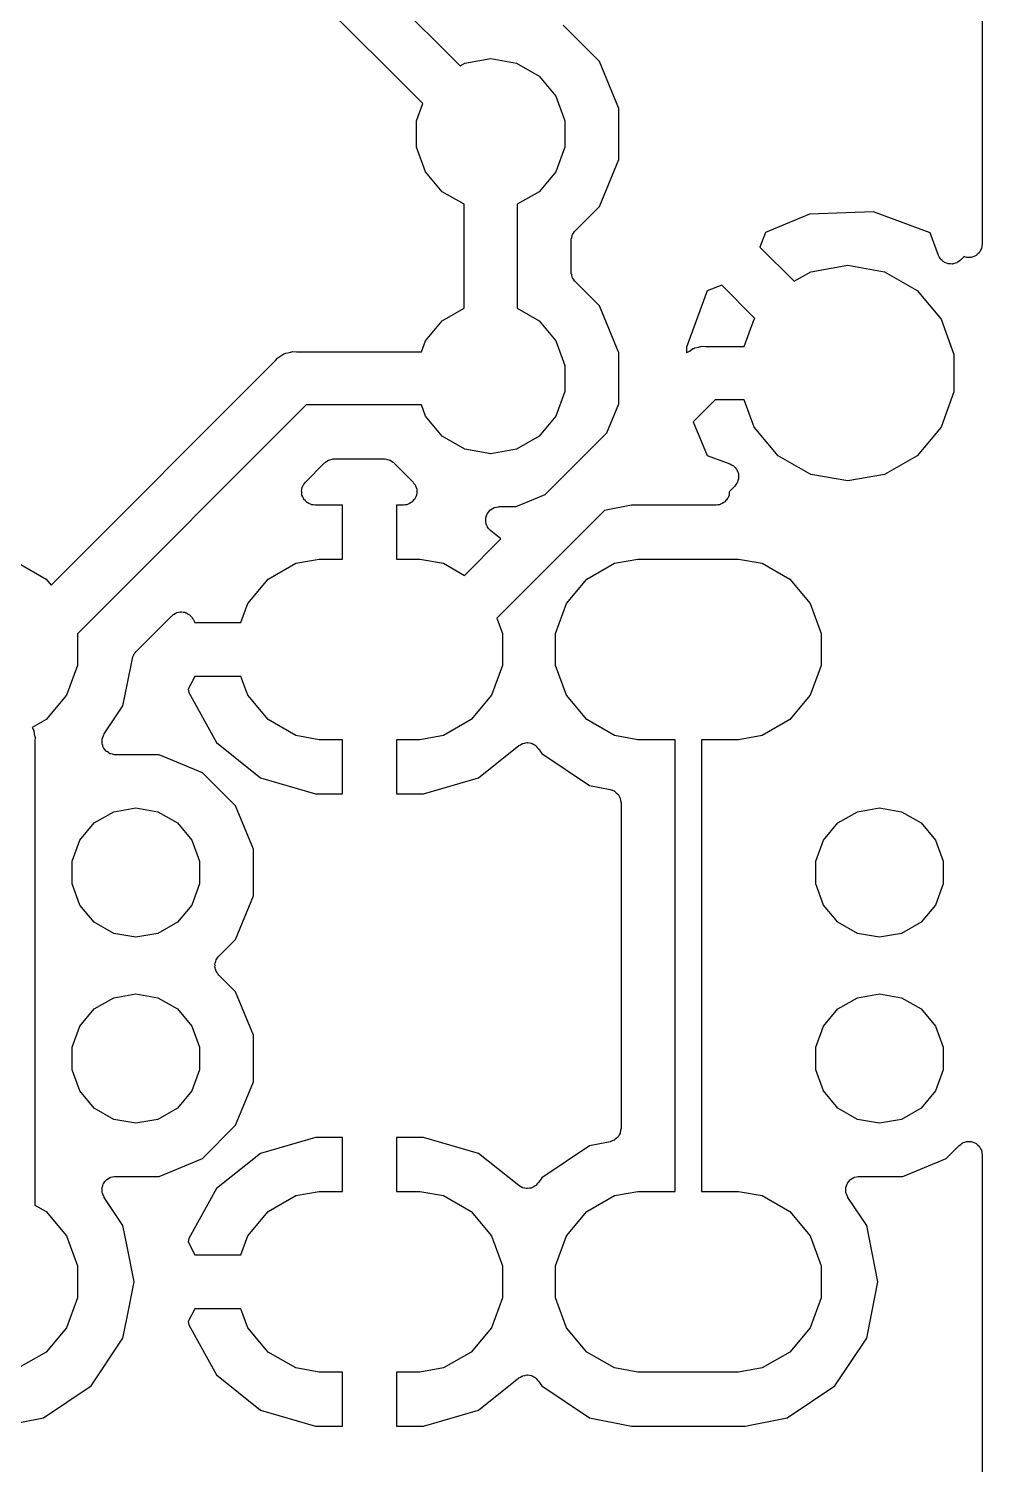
# Model space of a CAD drawing. Extents: x 61 to 194, y -153 to -61.
# Drawn here: x 185.19 to 194.17, y -120.52 to -107.01 of the extents above; entities that cross this region are included whole.
import ezdxf

# ---------------------------------------------------------------- set-up
doc = ezdxf.new("R2010")
doc.units = 0
doc.header["$MEASUREMENT"] = 0
doc.layers.add('BLACK', color=7, linetype='CONTINUOUS')

msp = doc.modelspace()

# ---------------------------------------------------------------- linework, layer by layer
at = {"layer": 'BLACK', "linetype": 'CONTINUOUS'}
for p, q in [((194.167, -104.922), (194.167, -109.036)), ((187.95, -106.056), (189.253, -107.359)), ((188.901, -107.714), (187.531, -106.344)), ((190.563, -107.317), (190.223, -106.977)), ((189.253, -107.359), (189.297, -107.334)), ((189.297, -107.334), (189.54, -107.291)), ((189.54, -107.291), (189.783, -107.334)), ((189.783, -107.334), (189.996, -107.457)), ((190.746, -107.76), (190.563, -107.317)), ((189.996, -107.457), (190.154, -107.645)), ((190.154, -107.645), (190.238, -107.877)), ((188.841, -107.877), (188.901, -107.714)), ((190.746, -108.24), (190.746, -107.76)), ((188.841, -108.123), (188.841, -107.877)), ((190.238, -107.877), (190.238, -108.123)), ((188.926, -108.355), (188.841, -108.123)), ((190.238, -108.123), (190.154, -108.355)), ((190.563, -108.683), (190.746, -108.24)), ((189.084, -108.543), (188.926, -108.355)), ((190.154, -108.355), (189.996, -108.543)), ((189.29, -108.662), (189.084, -108.543)), ((189.996, -108.543), (189.79, -108.662)), ((189.29, -109.638), (189.29, -108.662)), ((189.79, -108.662), (189.79, -109.638)), ((190.335, -108.911), (190.563, -108.683)), ((193.144, -108.732), (192.542, -108.754)), ((193.675, -108.929), (193.144, -108.732)), ((192.542, -108.754), (192.126, -108.927)), ((190.298, -108.99), (190.303, -108.974)), ((190.299, -108.995), (190.298, -108.99)), ((190.298, -109.001), (190.299, -108.995)), ((190.298, -109.299), (190.298, -109.001)), ((190.303, -108.974), (190.306, -108.957)), ((190.306, -108.957), (190.308, -108.953)), ((190.308, -108.953), (190.31, -108.947)), ((190.31, -108.947), (190.319, -108.934)), ((190.319, -108.934), (190.328, -108.919)), ((190.328, -108.919), (190.332, -108.916)), ((190.332, -108.916), (190.335, -108.911)), ((192.126, -108.927), (192.074, -109.065)), ((193.754, -109.142), (193.675, -108.929)), ((192.074, -109.065), (192.396, -109.386)), ((193.762, -109.156), (193.754, -109.142)), ((194.108, -109.142), (194.104, -109.146)), ((194.113, -109.14), (194.108, -109.142)), ((194.125, -109.128), (194.113, -109.14)), ((194.137, -109.118), (194.125, -109.128)), ((194.14, -109.113), (194.137, -109.118)), ((194.144, -109.109), (194.14, -109.113)), ((194.151, -109.094), (194.144, -109.109)), ((194.159, -109.079), (194.151, -109.094)), ((194.16, -109.074), (194.159, -109.079)), ((194.163, -109.069), (194.16, -109.074)), ((194.164, -109.052), (194.163, -109.069)), ((194.167, -109.036), (194.164, -109.052)), ((192.553, -109.296), (192.9, -109.235)), ((192.9, -109.235), (193.247, -109.296)), ((193.769, -109.17), (193.762, -109.156)), ((193.773, -109.174), (193.769, -109.17)), ((193.776, -109.18), (193.773, -109.174)), ((193.789, -109.19), (193.776, -109.18)), ((193.8, -109.201), (193.789, -109.19)), ((193.805, -109.204), (193.8, -109.201)), ((193.81, -109.208), (193.805, -109.204)), ((193.825, -109.213), (193.81, -109.208)), ((193.84, -109.22), (193.825, -109.213)), ((193.846, -109.221), (193.84, -109.22)), ((193.852, -109.223), (193.846, -109.221)), ((193.868, -109.223), (193.852, -109.223)), ((193.884, -109.224), (193.868, -109.223)), ((193.89, -109.222), (193.884, -109.224)), ((193.896, -109.222), (193.89, -109.222)), ((193.911, -109.217), (193.896, -109.222)), ((193.927, -109.213), (193.911, -109.217)), ((193.931, -109.209), (193.927, -109.213)), ((193.937, -109.207), (193.931, -109.209)), ((193.949, -109.197), (193.937, -109.207)), ((193.963, -109.187), (193.949, -109.197)), ((193.996, -109.154), (193.963, -109.187)), ((194.002, -109.155), (193.996, -109.154)), ((194.018, -109.161), (194.002, -109.155)), ((194.024, -109.161), (194.018, -109.161)), ((194.029, -109.162), (194.024, -109.161)), ((194.045, -109.161), (194.029, -109.162)), ((194.062, -109.161), (194.045, -109.161)), ((194.067, -109.159), (194.062, -109.161)), ((194.073, -109.159), (194.067, -109.159)), ((194.088, -109.152), (194.073, -109.159)), ((194.104, -109.146), (194.088, -109.152)), ((190.299, -109.305), (190.298, -109.299)), ((190.298, -109.31), (190.299, -109.305)), ((190.303, -109.326), (190.298, -109.31)), ((190.306, -109.343), (190.303, -109.326)), ((190.308, -109.347), (190.306, -109.343)), ((190.31, -109.353), (190.308, -109.347)), ((190.319, -109.366), (190.31, -109.353)), ((190.328, -109.381), (190.319, -109.366)), ((190.332, -109.384), (190.328, -109.381)), ((190.335, -109.389), (190.332, -109.384)), ((190.563, -109.617), (190.335, -109.389)), ((192.396, -109.386), (192.553, -109.296)), ((193.247, -109.296), (193.553, -109.472)), ((191.579, -109.475), (191.382, -110.006)), ((191.715, -109.424), (191.579, -109.475)), ((192.026, -109.736), (191.715, -109.424)), ((193.553, -109.472), (193.779, -109.742)), ((189.084, -109.757), (189.29, -109.638)), ((189.79, -109.638), (189.996, -109.757)), ((190.746, -110.06), (190.563, -109.617)), ((188.926, -109.945), (189.084, -109.757)), ((189.996, -109.757), (190.154, -109.945)), ((191.927, -110), (192.021, -109.742)), ((192.021, -109.742), (192.026, -109.736)), ((193.779, -109.742), (193.9, -110.074)), ((188.888, -110.05), (188.926, -109.945)), ((190.154, -109.945), (190.238, -110.177)), ((187.537, -110.106), (187.566, -110.089)), ((187.566, -110.089), (187.593, -110.07)), ((187.593, -110.07), (187.604, -110.067)), ((187.604, -110.067), (187.613, -110.061)), ((187.613, -110.061), (187.646, -110.056)), ((187.646, -110.056), (187.678, -110.047)), ((187.678, -110.047), (187.711, -110.05)), ((187.711, -110.05), (188.888, -110.05)), ((190.746, -110.54), (190.746, -110.06)), ((191.382, -110.006), (191.384, -110.059)), ((191.384, -110.059), (191.387, -110.056)), ((191.387, -110.056), (191.416, -110.039)), ((191.416, -110.039), (191.443, -110.02)), ((191.443, -110.02), (191.454, -110.017)), ((191.454, -110.017), (191.463, -110.011)), ((191.463, -110.011), (191.496, -110.006)), ((191.496, -110.006), (191.528, -109.997)), ((191.528, -109.997), (191.561, -110)), ((191.561, -110), (191.927, -110)), ((193.9, -110.074), (193.9, -110.426)), ((185.402, -112.245), (187.516, -110.131)), ((187.516, -110.131), (187.537, -110.106)), ((190.238, -110.177), (190.238, -110.423)), ((190.238, -110.423), (190.154, -110.655)), ((193.9, -110.426), (193.779, -110.758)), ((187.804, -110.55), (185.65, -112.704)), ((188.888, -110.55), (187.804, -110.55)), ((188.926, -110.655), (188.888, -110.55)), ((190.633, -110.813), (190.746, -110.54)), ((191.654, -110.5), (191.446, -110.708)), ((191.927, -110.5), (191.654, -110.5)), ((192.021, -110.758), (191.927, -110.5)), ((189.084, -110.843), (188.926, -110.655)), ((190.154, -110.655), (189.996, -110.843)), ((191.446, -110.708), (191.577, -111.024)), ((192.247, -111.028), (192.021, -110.758)), ((193.779, -110.758), (193.553, -111.028)), ((189.297, -110.966), (189.084, -110.843)), ((189.996, -110.843), (189.783, -110.966)), ((190.053, -111.393), (190.633, -110.813)), ((189.54, -111.009), (189.297, -110.966)), ((189.783, -110.966), (189.54, -111.009)), ((191.577, -111.024), (191.792, -111.104)), ((192.553, -111.204), (192.247, -111.028)), ((193.553, -111.028), (193.247, -111.204)), ((187.797, -111.275), (187.977, -111.095)), ((187.977, -111.095), (187.981, -111.092)), ((187.981, -111.092), (187.985, -111.088)), ((187.985, -111.088), (187.999, -111.079)), ((187.999, -111.079), (188.013, -111.07)), ((188.013, -111.07), (188.018, -111.068)), ((188.018, -111.068), (188.023, -111.066)), ((188.023, -111.066), (188.039, -111.063)), ((188.039, -111.063), (188.056, -111.058)), ((188.056, -111.058), (188.061, -111.059)), ((188.061, -111.059), (188.067, -111.058)), ((188.067, -111.058), (188.539, -111.058)), ((188.539, -111.058), (188.545, -111.059)), ((188.545, -111.059), (188.55, -111.058)), ((188.55, -111.058), (188.566, -111.063)), ((188.566, -111.063), (188.583, -111.066)), ((188.583, -111.066), (188.587, -111.068)), ((188.587, -111.068), (188.593, -111.07)), ((188.593, -111.07), (188.606, -111.079)), ((188.606, -111.079), (188.621, -111.088)), ((188.621, -111.088), (188.624, -111.092)), ((188.624, -111.092), (188.629, -111.095)), ((188.629, -111.095), (188.809, -111.275)), ((191.792, -111.104), (191.806, -111.112)), ((191.806, -111.112), (191.82, -111.119)), ((191.82, -111.119), (191.824, -111.123)), ((191.824, -111.123), (191.83, -111.126)), ((191.83, -111.126), (191.84, -111.139)), ((191.84, -111.139), (191.851, -111.15)), ((191.851, -111.15), (191.854, -111.155)), ((191.854, -111.155), (191.858, -111.16)), ((191.858, -111.16), (191.863, -111.175)), ((187.775, -111.307), (187.777, -111.301)), ((187.777, -111.301), (187.787, -111.289)), ((187.787, -111.289), (187.797, -111.275)), ((188.809, -111.275), (188.818, -111.289)), ((188.818, -111.289), (188.829, -111.301)), ((188.829, -111.301), (188.831, -111.307)), ((191.847, -111.299), (191.837, -111.313)), ((191.857, -111.287), (191.847, -111.299)), ((191.859, -111.281), (191.857, -111.287)), ((191.863, -111.277), (191.859, -111.281)), ((191.863, -111.175), (191.87, -111.19)), ((191.867, -111.261), (191.863, -111.277)), ((191.872, -111.246), (191.867, -111.261)), ((191.87, -111.19), (191.871, -111.196)), ((191.871, -111.196), (191.873, -111.202)), ((191.874, -111.234), (191.872, -111.24)), ((191.872, -111.24), (191.872, -111.246)), ((191.873, -111.202), (191.873, -111.218)), ((191.873, -111.218), (191.874, -111.234)), ((192.9, -111.265), (192.553, -111.204)), ((193.247, -111.204), (192.9, -111.265)), ((187.76, -111.354), (187.762, -111.349)), ((187.762, -111.37), (187.76, -111.354)), ((187.762, -111.343), (187.767, -111.327)), ((187.762, -111.349), (187.762, -111.343)), ((187.762, -111.387), (187.762, -111.37)), ((187.763, -111.392), (187.762, -111.387)), ((187.764, -111.398), (187.763, -111.392)), ((187.771, -111.413), (187.764, -111.398)), ((187.767, -111.327), (187.771, -111.311)), ((187.771, -111.311), (187.775, -111.307)), ((187.777, -111.428), (187.771, -111.413)), ((187.78, -111.433), (187.777, -111.428)), ((187.783, -111.438), (187.78, -111.433)), ((187.794, -111.45), (187.783, -111.438)), ((188.823, -111.438), (188.811, -111.45)), ((188.826, -111.433), (188.823, -111.438)), ((188.829, -111.428), (188.826, -111.433)), ((188.835, -111.413), (188.829, -111.428)), ((188.831, -111.307), (188.834, -111.311)), ((188.834, -111.311), (188.839, -111.327)), ((188.842, -111.398), (188.835, -111.413)), ((188.839, -111.327), (188.844, -111.343)), ((188.844, -111.387), (188.842, -111.392)), ((188.842, -111.392), (188.842, -111.398)), ((188.844, -111.343), (188.844, -111.349)), ((188.844, -111.349), (188.846, -111.354)), ((188.846, -111.354), (188.844, -111.37)), ((188.844, -111.37), (188.844, -111.387)), ((189.78, -111.506), (190.053, -111.393)), ((191.765, -111.438), (191.753, -111.45)), ((191.767, -111.433), (191.765, -111.438)), ((191.771, -111.428), (191.767, -111.433)), ((191.777, -111.413), (191.771, -111.428)), ((191.784, -111.398), (191.777, -111.413)), ((191.786, -111.387), (191.784, -111.392)), ((191.784, -111.392), (191.784, -111.398)), ((191.787, -111.363), (191.786, -111.37)), ((191.786, -111.37), (191.786, -111.387)), ((191.837, -111.313), (191.787, -111.363)), ((187.805, -111.462), (187.794, -111.45)), ((187.81, -111.465), (187.805, -111.462)), ((187.814, -111.469), (187.81, -111.465)), ((187.829, -111.476), (187.814, -111.469)), ((187.843, -111.484), (187.829, -111.476)), ((187.849, -111.485), (187.843, -111.484)), ((187.854, -111.488), (187.849, -111.485)), ((187.87, -111.489), (187.854, -111.488)), ((187.887, -111.492), (187.87, -111.489)), ((188.146, -111.492), (187.887, -111.492)), ((188.146, -112), (188.146, -111.492)), ((188.719, -111.492), (188.654, -111.492)), ((188.654, -111.492), (188.654, -112)), ((188.735, -111.489), (188.719, -111.492)), ((188.752, -111.488), (188.735, -111.489)), ((188.757, -111.485), (188.752, -111.488)), ((188.763, -111.484), (188.757, -111.485)), ((188.777, -111.476), (188.763, -111.484)), ((188.792, -111.469), (188.777, -111.476)), ((188.796, -111.465), (188.792, -111.469)), ((188.801, -111.462), (188.796, -111.465)), ((188.811, -111.45), (188.801, -111.462)), ((189.501, -111.592), (189.508, -111.573)), ((189.508, -111.573), (189.509, -111.571)), ((189.509, -111.57), (189.523, -111.554)), ((189.509, -111.571), (189.509, -111.57)), ((189.523, -111.554), (189.535, -111.538)), ((189.535, -111.538), (189.537, -111.537)), ((189.537, -111.537), (189.538, -111.536)), ((189.538, -111.536), (189.555, -111.526)), ((189.555, -111.526), (189.573, -111.515)), ((189.573, -111.515), (189.575, -111.515)), ((189.575, -111.515), (189.576, -111.514)), ((189.576, -111.514), (189.596, -111.511)), ((189.596, -111.511), (189.616, -111.507)), ((190.611, -111.543), (189.598, -112.556)), ((189.616, -111.507), (189.618, -111.507)), ((189.618, -111.507), (189.619, -111.506)), ((189.619, -111.506), (189.78, -111.506)), ((190.866, -111.492), (190.611, -111.543)), ((191.661, -111.492), (190.866, -111.492)), ((191.677, -111.489), (191.661, -111.492)), ((191.694, -111.488), (191.677, -111.489)), ((191.699, -111.485), (191.694, -111.488)), ((191.704, -111.484), (191.699, -111.485)), ((191.719, -111.476), (191.704, -111.484)), ((191.734, -111.469), (191.719, -111.476)), ((191.738, -111.465), (191.734, -111.469)), ((191.743, -111.462), (191.738, -111.465)), ((191.753, -111.45), (191.743, -111.462)), ((189.494, -111.611), (189.501, -111.592)), ((189.494, -111.613), (189.494, -111.611)), ((189.494, -111.614), (189.494, -111.613)), ((189.494, -111.635), (189.494, -111.614)), ((189.494, -111.656), (189.494, -111.635)), ((189.495, -111.657), (189.494, -111.656)), ((189.495, -111.659), (189.495, -111.657)), ((189.502, -111.678), (189.495, -111.659)), ((189.509, -111.697), (189.502, -111.678)), ((189.51, -111.698), (189.509, -111.697)), ((189.511, -111.7), (189.51, -111.698)), ((189.524, -111.715), (189.511, -111.7)), ((189.293, -112.153), (189.637, -111.81)), ((189.538, -111.731), (189.524, -111.715)), ((189.539, -111.732), (189.538, -111.731)), ((189.54, -111.733), (189.539, -111.732)), ((189.637, -111.81), (189.54, -111.733)), ((185.095, -112.039), (185.355, -112.189)), ((187.445, -112.189), (187.705, -112.039)), ((187.705, -112.039), (187.926, -112)), ((187.926, -112), (188.146, -112)), ((188.654, -112), (188.874, -112)), ((188.874, -112), (189.095, -112.039)), ((189.095, -112.039), (189.293, -112.153)), ((190.445, -112.189), (190.705, -112.039)), ((190.705, -112.039), (190.926, -112)), ((190.926, -112), (191.874, -112)), ((191.874, -112), (192.095, -112.039)), ((192.095, -112.039), (192.355, -112.189)), ((185.355, -112.189), (185.402, -112.245)), ((187.253, -112.418), (187.445, -112.189)), ((190.253, -112.418), (190.445, -112.189)), ((192.355, -112.189), (192.547, -112.418)), ((186.55, -112.524), (186.562, -112.517)), ((186.562, -112.517), (186.574, -112.509)), ((186.574, -112.509), (186.582, -112.507)), ((186.582, -112.507), (186.589, -112.503)), ((186.589, -112.503), (186.603, -112.501)), ((186.603, -112.501), (186.617, -112.497)), ((186.617, -112.497), (186.624, -112.498)), ((186.624, -112.498), (186.632, -112.497)), ((186.632, -112.497), (186.646, -112.5)), ((186.646, -112.5), (186.66, -112.501)), ((186.66, -112.501), (186.668, -112.505)), ((186.668, -112.505), (186.676, -112.506)), ((186.676, -112.506), (186.688, -112.514)), ((186.688, -112.514), (186.7, -112.52)), ((186.7, -112.52), (186.706, -112.526)), ((187.188, -112.596), (187.253, -112.418)), ((190.15, -112.7), (190.253, -112.418)), ((192.547, -112.418), (192.65, -112.7)), ((186.203, -112.869), (186.538, -112.534)), ((186.538, -112.534), (186.544, -112.53)), ((186.544, -112.53), (186.55, -112.524)), ((186.706, -112.526), (186.713, -112.53)), ((186.713, -112.53), (186.722, -112.541)), ((186.722, -112.541), (186.732, -112.551)), ((186.732, -112.551), (186.735, -112.558)), ((186.735, -112.558), (186.74, -112.565)), ((186.74, -112.565), (186.756, -112.596)), ((186.756, -112.596), (187.188, -112.596)), ((189.598, -112.556), (189.65, -112.7)), ((185.65, -112.704), (185.65, -113)), ((189.65, -112.7), (189.65, -113)), ((190.15, -113), (190.15, -112.7)), ((192.65, -112.7), (192.65, -113)), ((186.168, -112.934), (186.173, -112.92)), ((186.173, -112.92), (186.177, -112.906)), ((186.177, -112.906), (186.181, -112.9)), ((186.181, -112.9), (186.184, -112.893)), ((186.184, -112.893), (186.194, -112.882)), ((186.194, -112.882), (186.203, -112.869)), ((185.65, -113), (185.547, -113.282)), ((186.119, -113.182), (186.168, -112.934)), ((189.65, -113), (189.547, -113.282)), ((190.253, -113.282), (190.15, -113)), ((192.65, -113), (192.547, -113.282)), ((186.079, -113.38), (186.119, -113.182)), ((186.119, -113.182), (186.119, -113.182)), ((186.756, -113.104), (186.693, -113.225)), ((187.188, -113.104), (186.756, -113.104)), ((187.253, -113.282), (187.188, -113.104)), ((185.547, -113.282), (185.355, -113.511)), ((186.693, -113.225), (186.699, -113.256)), ((186.699, -113.256), (186.959, -113.727)), ((187.445, -113.511), (187.253, -113.282)), ((189.547, -113.282), (189.355, -113.511)), ((190.445, -113.511), (190.253, -113.282)), ((192.547, -113.282), (192.355, -113.511)), ((185.902, -113.644), (186.079, -113.38)), ((185.355, -113.511), (185.225, -113.586)), ((185.225, -113.586), (185.23, -113.593)), ((185.23, -113.593), (185.233, -113.604)), ((187.705, -113.661), (187.445, -113.511)), ((189.355, -113.511), (189.095, -113.661)), ((190.705, -113.661), (190.445, -113.511)), ((192.355, -113.511), (192.095, -113.661)), ((185.233, -113.604), (185.239, -113.613)), ((185.239, -113.613), (185.244, -113.646)), ((185.244, -113.646), (185.253, -113.678)), ((185.253, -113.678), (185.25, -113.711)), ((185.25, -113.711), (185.25, -118.078)), ((185.882, -113.729), (185.883, -113.711)), ((185.883, -113.733), (185.882, -113.729)), ((185.883, -113.693), (185.884, -113.689)), ((185.883, -113.711), (185.883, -113.693)), ((185.883, -113.737), (185.883, -113.733)), ((185.889, -113.754), (185.883, -113.737)), ((185.884, -113.689), (185.885, -113.685)), ((185.885, -113.685), (185.892, -113.668)), ((185.892, -113.668), (185.898, -113.651)), ((185.898, -113.651), (185.901, -113.648)), ((185.901, -113.648), (185.902, -113.644)), ((186.959, -113.727), (187.374, -114.058)), ((187.926, -113.7), (187.705, -113.661)), ((188.146, -113.7), (187.926, -113.7)), ((188.146, -114.208), (188.146, -113.7)), ((188.874, -113.7), (188.654, -113.7)), ((188.654, -113.7), (188.654, -114.208)), ((189.095, -113.661), (188.874, -113.7)), ((189.834, -113.738), (189.839, -113.737)), ((189.839, -113.737), (189.844, -113.734)), ((189.844, -113.734), (189.861, -113.731)), ((189.861, -113.731), (189.877, -113.727)), ((189.877, -113.727), (189.882, -113.728)), ((189.882, -113.728), (189.888, -113.727)), ((189.888, -113.727), (189.904, -113.73)), ((189.904, -113.73), (189.92, -113.732)), ((189.92, -113.732), (189.926, -113.735)), ((189.926, -113.735), (189.931, -113.736)), ((189.931, -113.736), (189.945, -113.744)), ((190.926, -113.7), (190.705, -113.661)), ((191.275, -113.7), (190.926, -113.7)), ((191.275, -117.95), (191.275, -113.7)), ((191.874, -113.7), (191.525, -113.7)), ((191.525, -113.7), (191.525, -117.95)), ((192.095, -113.661), (191.874, -113.7)), ((185.894, -113.771), (185.889, -113.754)), ((185.897, -113.775), (185.894, -113.771)), ((185.898, -113.778), (185.897, -113.775)), ((185.91, -113.792), (185.898, -113.778)), ((185.92, -113.807), (185.91, -113.792)), ((185.924, -113.809), (185.92, -113.807)), ((185.926, -113.812), (185.924, -113.809)), ((185.942, -113.821), (185.926, -113.812)), ((185.957, -113.831), (185.942, -113.821)), ((185.961, -113.832), (185.957, -113.831)), ((185.965, -113.834), (185.961, -113.832)), ((185.982, -113.837), (185.965, -113.834)), ((186, -113.842), (185.982, -113.837)), ((186.004, -113.841), (186, -113.842)), ((186.008, -113.842), (186.004, -113.841)), ((186.42, -113.842), (186.008, -113.842)), ((186.828, -114.011), (186.42, -113.842)), ((189.426, -114.058), (189.806, -113.755)), ((189.806, -113.755), (189.82, -113.747)), ((189.82, -113.747), (189.834, -113.738)), ((189.945, -113.744), (189.96, -113.752)), ((189.96, -113.752), (189.964, -113.756)), ((189.964, -113.756), (189.969, -113.759)), ((189.969, -113.759), (189.979, -113.772)), ((189.979, -113.772), (189.991, -113.784)), ((189.991, -113.784), (190.021, -113.829)), ((190.021, -113.829), (190.47, -114.129)), ((187.139, -114.322), (186.828, -114.011)), ((187.374, -114.058), (187.891, -114.208)), ((188.909, -114.208), (189.426, -114.058)), ((190.47, -114.129), (190.665, -114.168)), ((187.891, -114.208), (188.146, -114.208)), ((188.654, -114.208), (188.909, -114.208)), ((190.665, -114.168), (190.684, -114.175)), ((190.684, -114.175), (190.703, -114.182)), ((190.703, -114.182), (190.705, -114.183)), ((190.705, -114.183), (190.706, -114.184)), ((190.706, -114.184), (190.721, -114.198)), ((190.721, -114.198), (190.737, -114.211)), ((190.737, -114.211), (190.738, -114.212)), ((190.738, -114.212), (190.739, -114.213)), ((190.739, -114.213), (190.749, -114.231)), ((190.749, -114.231), (190.759, -114.249)), ((190.759, -114.249), (190.76, -114.25)), ((190.76, -114.25), (190.76, -114.252)), ((190.76, -114.252), (190.763, -114.272)), ((190.763, -114.272), (190.767, -114.292)), ((185.808, -114.483), (185.992, -114.377)), ((185.992, -114.377), (186.2, -114.341)), ((186.2, -114.341), (186.408, -114.377)), ((186.408, -114.377), (186.592, -114.483)), ((187.308, -114.73), (187.139, -114.322)), ((190.767, -114.292), (190.767, -117.358)), ((192.808, -114.483), (192.992, -114.377)), ((192.992, -114.377), (193.2, -114.341)), ((193.2, -114.341), (193.408, -114.377)), ((193.408, -114.377), (193.592, -114.483)), ((185.672, -114.645), (185.808, -114.483)), ((186.592, -114.483), (186.728, -114.645)), ((192.672, -114.645), (192.808, -114.483)), ((193.592, -114.483), (193.728, -114.645)), ((185.6, -114.844), (185.672, -114.645)), ((186.728, -114.645), (186.8, -114.844)), ((192.6, -114.844), (192.672, -114.645)), ((193.728, -114.645), (193.8, -114.844)), ((187.308, -115.17), (187.308, -114.73)), ((185.6, -115.056), (185.6, -114.844)), ((186.8, -114.844), (186.8, -115.056)), ((192.6, -115.056), (192.6, -114.844)), ((193.8, -114.844), (193.8, -115.056)), ((185.672, -115.255), (185.6, -115.056)), ((186.8, -115.056), (186.728, -115.255)), ((192.672, -115.255), (192.6, -115.056)), ((193.8, -115.056), (193.728, -115.255)), ((187.139, -115.578), (187.308, -115.17)), ((185.808, -115.417), (185.672, -115.255)), ((186.728, -115.255), (186.592, -115.417)), ((192.808, -115.417), (192.672, -115.255)), ((193.728, -115.255), (193.592, -115.417)), ((185.992, -115.523), (185.808, -115.417)), ((186.592, -115.417), (186.408, -115.523)), ((192.992, -115.523), (192.808, -115.417)), ((193.592, -115.417), (193.408, -115.523)), ((186.2, -115.559), (185.992, -115.523)), ((186.408, -115.523), (186.2, -115.559)), ((186.982, -115.735), (187.139, -115.578)), ((193.2, -115.559), (192.992, -115.523)), ((193.408, -115.523), (193.2, -115.559)), ((186.956, -115.771), (186.963, -115.762)), ((186.963, -115.762), (186.968, -115.752)), ((186.968, -115.752), (186.975, -115.744)), ((186.975, -115.744), (186.982, -115.735)), ((186.945, -115.814), (186.948, -115.803)), ((186.946, -115.825), (186.945, -115.814)), ((186.945, -115.836), (186.946, -115.825)), ((186.948, -115.847), (186.945, -115.836)), ((186.948, -115.803), (186.949, -115.792)), ((186.949, -115.858), (186.948, -115.847)), ((186.949, -115.792), (186.954, -115.782)), ((186.954, -115.868), (186.949, -115.858)), ((186.954, -115.782), (186.956, -115.771)), ((186.956, -115.879), (186.954, -115.868)), ((186.963, -115.888), (186.956, -115.879)), ((186.968, -115.898), (186.963, -115.888)), ((186.975, -115.906), (186.968, -115.898)), ((186.982, -115.915), (186.975, -115.906)), ((187.139, -116.072), (186.982, -115.915)), ((185.808, -116.233), (185.992, -116.127)), ((185.992, -116.127), (186.2, -116.091)), ((186.2, -116.091), (186.408, -116.127)), ((186.408, -116.127), (186.592, -116.233)), ((187.308, -116.48), (187.139, -116.072)), ((192.808, -116.233), (192.992, -116.127)), ((192.992, -116.127), (193.2, -116.091)), ((193.2, -116.091), (193.408, -116.127)), ((193.408, -116.127), (193.592, -116.233)), ((185.672, -116.395), (185.808, -116.233)), ((186.592, -116.233), (186.728, -116.395)), ((192.672, -116.395), (192.808, -116.233)), ((193.592, -116.233), (193.728, -116.395)), ((185.6, -116.594), (185.672, -116.395)), ((186.728, -116.395), (186.8, -116.594)), ((192.6, -116.594), (192.672, -116.395)), ((193.728, -116.395), (193.8, -116.594)), ((187.308, -116.92), (187.308, -116.48)), ((185.6, -116.806), (185.6, -116.594)), ((186.8, -116.594), (186.8, -116.806)), ((192.6, -116.806), (192.6, -116.594)), ((193.8, -116.594), (193.8, -116.806)), ((185.672, -117.005), (185.6, -116.806)), ((186.8, -116.806), (186.728, -117.005)), ((192.672, -117.005), (192.6, -116.806)), ((193.8, -116.806), (193.728, -117.005)), ((187.139, -117.328), (187.308, -116.92)), ((185.808, -117.167), (185.672, -117.005)), ((186.728, -117.005), (186.592, -117.167)), ((192.808, -117.167), (192.672, -117.005)), ((193.728, -117.005), (193.592, -117.167)), ((185.992, -117.273), (185.808, -117.167)), ((186.592, -117.167), (186.408, -117.273)), ((192.992, -117.273), (192.808, -117.167)), ((193.592, -117.167), (193.408, -117.273)), ((186.2, -117.309), (185.992, -117.273)), ((186.408, -117.273), (186.2, -117.309)), ((186.828, -117.639), (187.139, -117.328)), ((190.763, -117.378), (190.76, -117.398)), ((190.767, -117.358), (190.763, -117.378)), ((193.2, -117.309), (192.992, -117.273)), ((193.408, -117.273), (193.2, -117.309)), ((187.891, -117.442), (187.374, -117.592)), ((188.146, -117.442), (187.891, -117.442)), ((188.146, -117.95), (188.146, -117.442)), ((188.909, -117.442), (188.654, -117.442)), ((188.654, -117.442), (188.654, -117.95)), ((189.426, -117.592), (188.909, -117.442)), ((190.665, -117.482), (190.47, -117.521)), ((190.684, -117.475), (190.665, -117.482)), ((190.704, -117.468), (190.684, -117.475)), ((190.705, -117.467), (190.704, -117.468)), ((190.706, -117.466), (190.705, -117.467)), ((190.721, -117.452), (190.706, -117.466)), ((190.737, -117.439), (190.721, -117.452)), ((190.738, -117.438), (190.737, -117.439)), ((190.739, -117.437), (190.738, -117.438)), ((190.749, -117.419), (190.739, -117.437)), ((190.759, -117.401), (190.749, -117.419)), ((190.76, -117.4), (190.759, -117.401)), ((190.76, -117.398), (190.76, -117.4)), ((193.828, -117.639), (193.95, -117.517)), ((193.95, -117.517), (193.964, -117.507)), ((193.964, -117.507), (193.977, -117.497)), ((193.977, -117.497), (193.982, -117.495)), ((193.982, -117.495), (193.986, -117.491)), ((193.986, -117.491), (194.002, -117.487)), ((194.002, -117.487), (194.018, -117.481)), ((194.018, -117.481), (194.024, -117.481)), ((194.024, -117.481), (194.029, -117.48)), ((194.029, -117.48), (194.045, -117.481)), ((194.045, -117.481), (194.062, -117.481)), ((194.062, -117.481), (194.067, -117.483)), ((194.067, -117.483), (194.073, -117.484)), ((194.073, -117.484), (194.088, -117.491)), ((194.088, -117.491), (194.104, -117.497)), ((194.104, -117.497), (194.108, -117.5)), ((194.108, -117.5), (194.113, -117.503)), ((194.113, -117.503), (194.125, -117.514)), ((194.125, -117.514), (194.137, -117.525)), ((186.42, -117.808), (186.828, -117.639)), ((187.374, -117.592), (186.959, -117.923)), ((189.806, -117.895), (189.426, -117.592)), ((190.47, -117.521), (190.021, -117.821)), ((193.42, -117.808), (193.828, -117.639)), ((194.137, -117.525), (194.14, -117.53)), ((194.14, -117.53), (194.144, -117.534)), ((194.144, -117.534), (194.151, -117.549)), ((194.151, -117.549), (194.159, -117.563)), ((194.159, -117.563), (194.16, -117.569)), ((194.16, -117.569), (194.163, -117.574)), ((194.163, -117.574), (194.164, -117.59)), ((194.164, -117.59), (194.167, -117.607)), ((194.167, -117.607), (194.167, -128.311)), ((185.882, -117.921), (185.883, -117.917)), ((185.883, -117.939), (185.882, -117.921)), ((185.883, -117.913), (185.889, -117.896)), ((185.883, -117.917), (185.883, -117.913)), ((185.889, -117.896), (185.894, -117.879)), ((185.894, -117.879), (185.897, -117.875)), ((185.897, -117.875), (185.898, -117.871)), ((185.898, -117.871), (185.91, -117.858)), ((185.91, -117.858), (185.92, -117.843)), ((185.92, -117.843), (185.924, -117.841)), ((185.924, -117.841), (185.926, -117.838)), ((185.926, -117.838), (185.942, -117.829)), ((185.942, -117.829), (185.957, -117.819)), ((185.957, -117.819), (185.961, -117.818)), ((185.961, -117.818), (185.965, -117.816)), ((185.965, -117.816), (185.982, -117.813)), ((185.982, -117.813), (186, -117.808)), ((186, -117.808), (186.004, -117.809)), ((186.004, -117.809), (186.008, -117.808)), ((186.008, -117.808), (186.42, -117.808)), ((186.959, -117.923), (186.699, -118.394)), ((189.82, -117.903), (189.806, -117.895)), ((189.834, -117.912), (189.82, -117.903)), ((189.839, -117.913), (189.834, -117.912)), ((189.844, -117.916), (189.839, -117.913)), ((189.861, -117.919), (189.844, -117.916)), ((189.877, -117.923), (189.861, -117.919)), ((189.882, -117.922), (189.877, -117.923)), ((189.888, -117.923), (189.882, -117.922)), ((189.904, -117.92), (189.888, -117.923)), ((189.92, -117.918), (189.904, -117.92)), ((189.926, -117.915), (189.92, -117.918)), ((189.931, -117.914), (189.926, -117.915)), ((189.945, -117.906), (189.931, -117.914)), ((189.96, -117.898), (189.945, -117.906)), ((189.964, -117.894), (189.96, -117.898)), ((189.969, -117.891), (189.964, -117.894)), ((189.979, -117.878), (189.969, -117.891)), ((189.991, -117.866), (189.979, -117.878)), ((190.021, -117.821), (189.991, -117.866)), ((192.882, -117.921), (192.883, -117.917)), ((192.883, -117.939), (192.882, -117.921)), ((192.883, -117.913), (192.889, -117.896)), ((192.883, -117.917), (192.883, -117.913)), ((192.889, -117.896), (192.894, -117.879)), ((192.894, -117.879), (192.897, -117.875)), ((192.897, -117.875), (192.898, -117.871)), ((192.898, -117.871), (192.91, -117.858)), ((192.91, -117.858), (192.92, -117.843)), ((192.92, -117.843), (192.924, -117.841)), ((192.924, -117.841), (192.926, -117.838)), ((192.926, -117.838), (192.942, -117.829)), ((192.942, -117.829), (192.957, -117.819)), ((192.957, -117.819), (192.961, -117.818)), ((192.961, -117.818), (192.965, -117.816)), ((192.965, -117.816), (192.982, -117.813)), ((192.982, -117.813), (193, -117.808)), ((193, -117.808), (193.004, -117.809)), ((193.004, -117.809), (193.008, -117.808)), ((193.008, -117.808), (193.42, -117.808)), ((185.883, -117.957), (185.883, -117.939)), ((185.884, -117.961), (185.883, -117.957)), ((185.885, -117.965), (185.884, -117.961)), ((185.892, -117.982), (185.885, -117.965)), ((185.898, -117.998), (185.892, -117.982)), ((185.901, -118.002), (185.898, -117.998)), ((185.902, -118.006), (185.901, -118.002)), ((186.079, -118.27), (185.902, -118.006)), ((187.445, -118.139), (187.705, -117.989)), ((187.705, -117.989), (187.926, -117.95)), ((187.926, -117.95), (188.146, -117.95)), ((188.654, -117.95), (188.874, -117.95)), ((188.874, -117.95), (189.095, -117.989)), ((189.095, -117.989), (189.355, -118.139)), ((190.445, -118.139), (190.705, -117.989)), ((190.705, -117.989), (190.926, -117.95)), ((190.926, -117.95), (191.275, -117.95)), ((191.525, -117.95), (191.874, -117.95)), ((191.874, -117.95), (192.095, -117.989)), ((192.095, -117.989), (192.355, -118.139)), ((192.883, -117.957), (192.883, -117.939)), ((192.884, -117.961), (192.883, -117.957)), ((192.885, -117.965), (192.884, -117.961)), ((192.892, -117.982), (192.885, -117.965)), ((192.898, -117.998), (192.892, -117.982)), ((192.901, -118.002), (192.898, -117.998)), ((192.902, -118.006), (192.901, -118.002)), ((193.079, -118.27), (192.902, -118.006)), ((185.25, -118.078), (185.355, -118.139)), ((185.355, -118.139), (185.547, -118.368)), ((187.253, -118.368), (187.445, -118.139)), ((189.355, -118.139), (189.547, -118.368)), ((190.253, -118.368), (190.445, -118.139)), ((192.355, -118.139), (192.547, -118.368)), ((186.119, -118.468), (186.079, -118.27)), ((193.185, -118.8), (193.079, -118.27)), ((185.547, -118.368), (185.65, -118.65)), ((186.699, -118.394), (186.693, -118.425)), ((186.693, -118.425), (186.756, -118.546)), ((187.188, -118.546), (187.253, -118.368)), ((189.547, -118.368), (189.65, -118.65)), ((190.15, -118.65), (190.253, -118.368)), ((192.547, -118.368), (192.65, -118.65)), ((186.185, -118.8), (186.119, -118.468)), ((186.756, -118.546), (187.188, -118.546)), ((185.65, -118.65), (185.65, -118.95)), ((189.65, -118.65), (189.65, -118.95)), ((190.15, -118.95), (190.15, -118.65)), ((192.65, -118.65), (192.65, -118.95)), ((186.119, -119.132), (186.185, -118.8)), ((193.079, -119.33), (193.185, -118.8)), ((185.65, -118.95), (185.547, -119.232)), ((189.65, -118.95), (189.547, -119.232)), ((190.253, -119.232), (190.15, -118.95)), ((192.65, -118.95), (192.547, -119.232)), ((186.079, -119.33), (186.119, -119.132)), ((186.119, -119.132), (186.119, -119.132)), ((186.756, -119.054), (186.693, -119.175)), ((187.188, -119.054), (186.756, -119.054)), ((187.253, -119.232), (187.188, -119.054)), ((185.547, -119.232), (185.355, -119.461)), ((186.693, -119.175), (186.699, -119.206)), ((186.699, -119.206), (186.959, -119.677)), ((187.445, -119.461), (187.253, -119.232)), ((189.547, -119.232), (189.355, -119.461)), ((190.445, -119.461), (190.253, -119.232)), ((192.547, -119.232), (192.355, -119.461)), ((185.779, -119.779), (186.079, -119.33)), ((192.779, -119.779), (193.079, -119.33)), ((185.355, -119.461), (185.095, -119.611)), ((187.705, -119.611), (187.445, -119.461)), ((189.355, -119.461), (189.095, -119.611)), ((190.705, -119.611), (190.445, -119.461)), ((192.355, -119.461), (192.095, -119.611)), ((186.959, -119.677), (187.374, -120.008)), ((187.926, -119.65), (187.705, -119.611)), ((188.146, -119.65), (187.926, -119.65)), ((188.146, -120.158), (188.146, -119.65)), ((188.874, -119.65), (188.654, -119.65)), ((188.654, -119.65), (188.654, -120.158)), ((189.095, -119.611), (188.874, -119.65)), ((189.861, -119.681), (189.877, -119.677)), ((189.877, -119.677), (189.882, -119.678)), ((189.882, -119.678), (189.888, -119.677)), ((189.888, -119.677), (189.904, -119.68)), ((189.904, -119.68), (189.92, -119.682)), ((190.926, -119.65), (190.705, -119.611)), ((191.874, -119.65), (190.926, -119.65)), ((192.095, -119.611), (191.874, -119.65)), ((185.33, -120.079), (185.779, -119.779)), ((189.426, -120.008), (189.806, -119.705)), ((189.806, -119.705), (189.82, -119.697)), ((189.82, -119.697), (189.834, -119.688)), ((189.834, -119.688), (189.839, -119.687)), ((189.839, -119.687), (189.844, -119.684)), ((189.844, -119.684), (189.861, -119.681)), ((189.92, -119.682), (189.926, -119.685)), ((189.926, -119.685), (189.931, -119.686)), ((189.931, -119.686), (189.945, -119.694)), ((189.945, -119.694), (189.96, -119.702)), ((189.96, -119.702), (189.964, -119.706)), ((189.964, -119.706), (189.969, -119.709)), ((189.969, -119.709), (189.979, -119.722)), ((189.979, -119.722), (189.991, -119.734)), ((189.991, -119.734), (190.021, -119.779)), ((190.021, -119.779), (190.47, -120.079)), ((192.33, -120.079), (192.779, -119.779)), ((184.934, -120.158), (185.33, -120.079)), ((187.374, -120.008), (187.891, -120.158)), ((188.909, -120.158), (189.426, -120.008)), ((190.47, -120.079), (190.866, -120.158)), ((191.934, -120.158), (192.33, -120.079)), ((187.891, -120.158), (188.146, -120.158)), ((188.654, -120.158), (188.909, -120.158)), ((190.866, -120.158), (191.934, -120.158))]:
    msp.add_line(p, q, dxfattribs=at)

doc.saveas('drawing.dxf')
